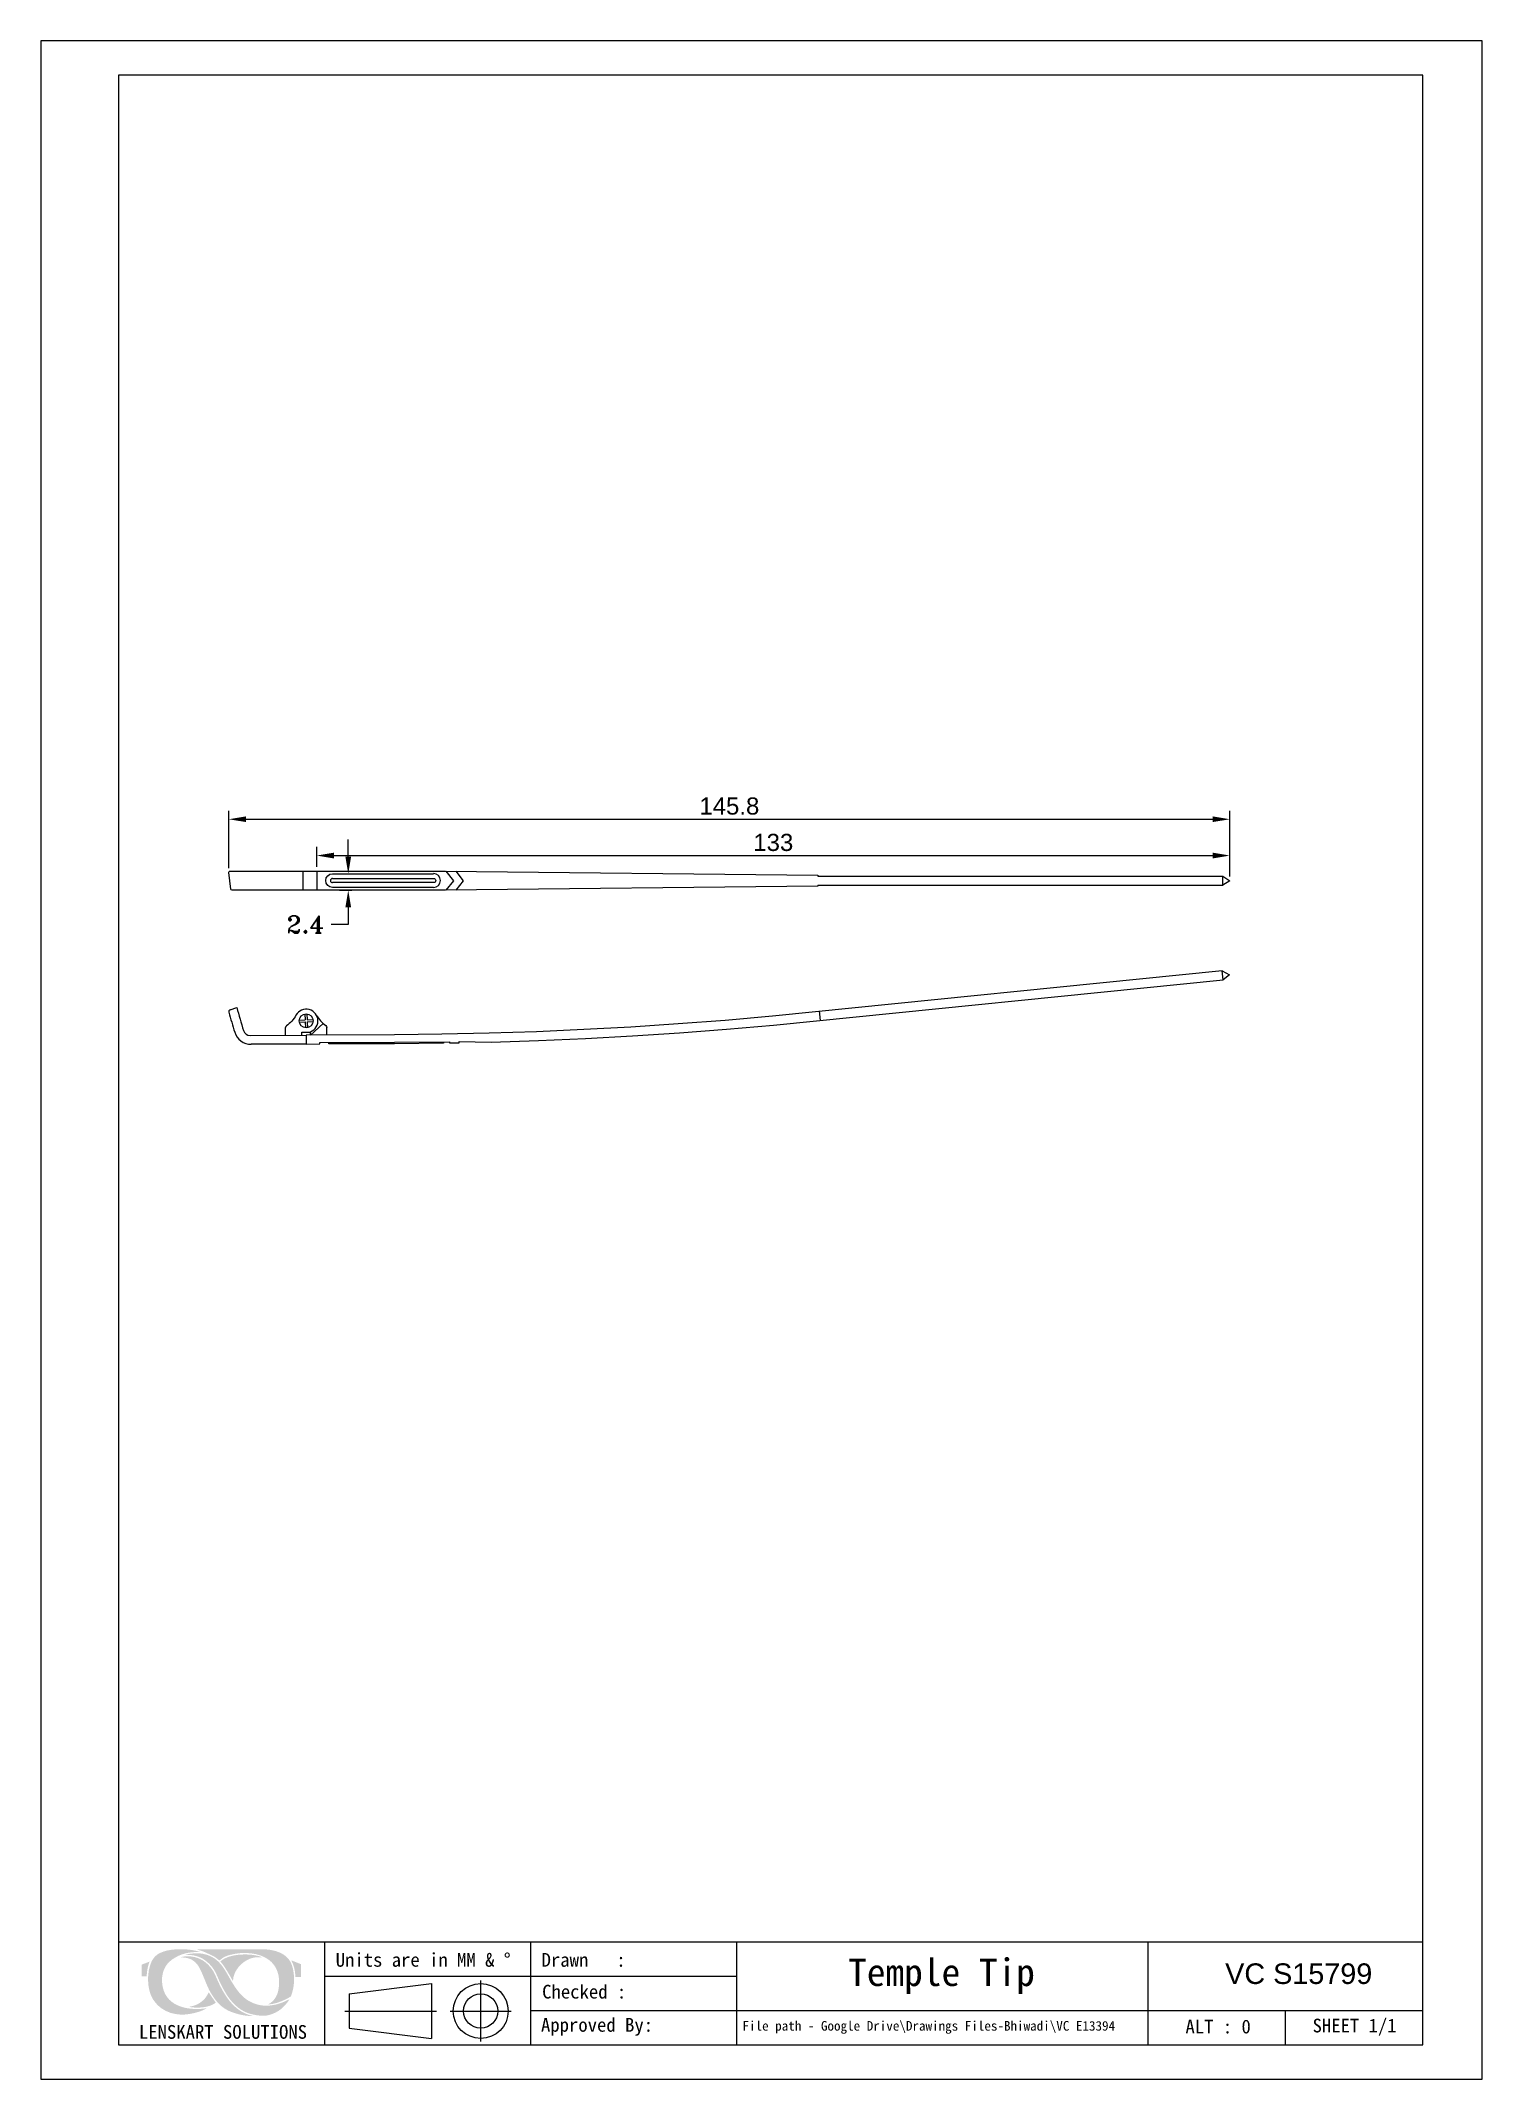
# Model space of a CAD drawing. Header units: inches. Extents: x 38 to 248, y -138 to 159.
import ezdxf

# ---------------------------------------------------------------- set-up
doc = ezdxf.new("R2010")
doc.units = ezdxf.units.IN
doc.header["$MEASUREMENT"] = 0
doc.layers.add('Dimension', color=3, linetype='Continuous')
doc.layers.add('图框-线条', color=7, linetype='Continuous')
doc.layers.add('绘图层', color=7, linetype='Continuous', lineweight=15)
doc.styles.get("Standard").update_dxf_attribs({"font": 'arial.ttf'})
doc.styles.add('宋体', font='SimSun.ttf')
doc.styles.add('样式 1', font='romant.shx')
doc.dimstyles.new('ISO-25$0', dxfattribs={"dimtxt": 2.5, "dimasz": 2.5, "dimexe": 0.5, "dimexo": 1, "dimgap": 1, "dimtad": 0, "dimtih": 1, "dimtoh": 1, "dimdec": 1, "dimzin": 10, "dimdsep": 46, "dimlunit": 6, "dimtxsty": '样式 1', "dimcen": 0, "dimclrd": 256, "dimclre": 256, "dimclrt": 7, "dimazin": 0, "dimtfac": 1, "dimtdec": 1, "dimtofl": 0, "dimtmove": 0, "dimatfit": 0, "dimfxl": 1, "dimtolj": 1, "dimtzin": 10, "dimarcsym": 0})

# ---------------------------------------------------------------- blocks, each defined once
blk = doc.blocks.new('*D5')
at = {"layer": 'Defpoints', "color": 0, "transparency": 16777216}
for p in [(211.51, 40.54), (78.48, 38.28), (211.51, 36.88)]:
    blk.add_point(p, dxfattribs=at)
at = {"layer": 'Dimension', "color": 0, "lineweight": -2, "transparency": 16777216}
for p, q in [((78.48, 38.91), (78.48, 41.79)), ((211.51, 37.51), (211.51, 41.79)), ((80.98, 40.54), (209.01, 40.54))]:
    blk.add_line(p, q, dxfattribs=at)
at = {"layer": 'Dimension', "color": 0, "transparency": 16777216}
for points in [[(80.98, 40.96), (80.98, 40.12), (78.48, 40.54)], [(209.01, 40.96), (209.01, 40.12), (211.51, 40.54)]]:
    blk.add_solid(points, dxfattribs=at)
at = {"layer": 'Dimension', "color": 0, "transparency": 16777216, "insert": (145, 42.44), "char_height": 2.5, "attachment_point": 5}
blk.add_mtext('133', dxfattribs=at)
blk = doc.blocks.new('*D6')
at = {"layer": 'Defpoints', "color": 0, "transparency": 16777216}
for p in [(211.51, 45.83), (65.68, 38.07), (211.51, 36.88)]:
    blk.add_point(p, dxfattribs=at)
at = {"layer": 'Dimension', "color": 0, "lineweight": -2, "transparency": 16777216}
for p, q in [((65.68, 38.7), (65.68, 47.08)), ((68.18, 45.83), (209.01, 45.83)), ((211.51, 37.51), (211.51, 47.08))]:
    blk.add_line(p, q, dxfattribs=at)
at = {"layer": 'Dimension', "color": 0, "transparency": 16777216}
for points in [[(68.18, 46.25), (68.18, 45.42), (65.68, 45.83)], [(209.01, 46.25), (209.01, 45.42), (211.51, 45.83)]]:
    blk.add_solid(points, dxfattribs=at)
at = {"layer": 'Dimension', "color": 0, "transparency": 16777216, "insert": (138.6, 47.74), "char_height": 2.5, "attachment_point": 5}
blk.add_mtext('145.8', dxfattribs=at)
blk = doc.blocks.new('*D7')
at = {"lineweight": -2, "transparency": 16777216}
for p, q in [((83.08, 40.4), (83.08, 42.9)), ((81.8, 37.9), (83.58, 37.9)), ((81.8, 35.49), (83.58, 35.49)), ((83.08, 32.99), (83.08, 30.49)), ((83.08, 30.49), (80.58, 30.49))]:
    blk.add_line(p, q, dxfattribs=at)
at = {"transparency": 16777216}
for points in [[(82.66, 40.4), (83.5, 40.4), (83.08, 37.9)], [(82.66, 32.99), (83.5, 32.99), (83.08, 35.49)]]:
    blk.add_solid(points, dxfattribs=at)
at = {"layer": 'Defpoints', "color": 0, "transparency": 16777216}
for p in [(80.8, 37.9), (80.8, 35.49), (83.08, 35.49)]:
    blk.add_point(p, dxfattribs=at)
at = {"color": 7, "transparency": 16777216, "insert": (76.84, 30.49), "char_height": 2.5, "attachment_point": 5, "style": '样式 1'}
blk.add_mtext('\\A1;2.4', dxfattribs=at)

msp = doc.modelspace()

# ---------------------------------------------------------------- hatches: boundary and pattern name
at = {"layer": '图框-线条', "lineweight": 0, "ltscale": 0.1}
h = msp.add_hatch(color=252, dxfattribs=at)
edge = h.paths.add_edge_path()
edge.add_spline(control_points=[(52.99, -121.05), (52.99, -121.05), (52.99, -122.77), (52.99, -122.77), (52.99, -122.77), (52.99, -122.77), (53.7, -122.77), (53.7, -122.77), (53.7, -122.77), (53.75, -122.37), (53.76, -122.02), (53.84, -121.62), (53.84, -121.62), (53.91, -121.27), (54.01, -120.92), (54.14, -120.61), (54.14, -120.61), (54.14, -120.61), (52.99, -121.05), (52.99, -121.05)], knot_values=[0, 0, 0, 0, 0.166667, 0.166667, 0.166667, 0.166667, 0.333333, 0.333333, 0.333333, 0.333333, 0.5, 0.5, 0.5, 0.5, 0.666667, 0.666667, 0.666667, 0.666667, 1, 1, 1, 1], degree=3, periodic=0)
edge = h.paths.add_edge_path()
edge.add_spline(control_points=[(75.39, -122.84), (75.39, -122.84), (76.19, -122.85), (76.19, -122.85), (76.19, -122.85), (76.19, -122.85), (76.2, -120.99), (76.2, -120.99), (76.2, -120.99), (76.2, -120.99), (74.79, -120.43), (74.79, -120.43), (74.79, -120.43), (74.93, -120.79), (75.09, -121.05), (75.2, -121.5), (75.2, -121.5), (75.31, -121.95), (75.35, -122.35), (75.39, -122.84)], knot_values=[0, 0, 0, 0, 0.166667, 0.166667, 0.166667, 0.166667, 0.333333, 0.333333, 0.333333, 0.333333, 0.5, 0.5, 0.5, 0.5, 0.666667, 0.666667, 0.666667, 0.666667, 1, 1, 1, 1], degree=3, periodic=0)
edge = h.paths.add_edge_path(flags=17)
edge.add_spline(control_points=[(59.91, -127.18), (60.04, -127.29), (60.86, -127.31), (61, -127.31), (61, -127.31), (61.88, -127.34), (63.21, -127.12), (63.78, -126.57), (63.78, -126.57), (63.73, -126.49), (63.7, -126.45), (63.64, -126.39), (63.64, -126.39), (63.64, -126.39), (62.77, -125.1), (62.77, -125.1), (62.77, -125.1), (62.56, -125.36), (62.47, -125.85), (61.67, -126.47), (61.67, -126.47), (61.19, -126.83), (60.64, -127.08), (59.91, -127.18)], knot_values=[0, 0, 0, 0, 0.142857, 0.142857, 0.142857, 0.142857, 0.285714, 0.285714, 0.285714, 0.285714, 0.428571, 0.428571, 0.428571, 0.428571, 0.571429, 0.571429, 0.571429, 0.571429, 0.714286, 0.714286, 0.714286, 0.714286, 1, 1, 1, 1], degree=3, periodic=0)
edge = h.paths.add_edge_path(flags=17)
edge.add_spline(control_points=[(64.45, -120.61), (64.5, -120.69), (64.52, -120.68), (64.58, -120.75), (64.58, -120.75), (65.23, -121.49), (66.16, -123.29), (66.28, -123.41), (66.28, -123.41), (66.34, -121.91), (67.59, -120.6), (68.82, -120.17), (68.82, -120.17), (69.47, -119.94), (69.82, -119.94), (70.54, -120), (70.54, -120), (70.3, -119.81), (69.3, -119.65), (69.04, -119.62), (69.04, -119.62), (67.83, -119.48), (66.08, -119.59), (65, -120.2), (65, -120.2), (64.83, -120.29), (64.52, -120.49), (64.45, -120.61)], knot_values=[0, 0, 0, 0, 0.125, 0.125, 0.125, 0.125, 0.25, 0.25, 0.25, 0.25, 0.375, 0.375, 0.375, 0.375, 0.5, 0.5, 0.5, 0.5, 0.625, 0.625, 0.625, 0.625, 0.75, 0.75, 0.75, 0.75, 1, 1, 1, 1], degree=3, periodic=0)
edge = h.paths.add_edge_path()
edge.add_spline(control_points=[(63.87, -122.96), (63.47, -122.04), (63.34, -121.79), (62.7, -121.1), (62.7, -121.1), (61.83, -120.16), (60.48, -119.69), (59.16, -119.87), (59.16, -119.87), (59.07, -119.88), (58.99, -119.89), (58.91, -119.91), (58.91, -119.91), (58.91, -119.91), (58.67, -119.98), (58.67, -119.98), (58.67, -119.98), (59.44, -120.02), (60.04, -120.13), (60.55, -120.51), (60.55, -120.51), (61.05, -120.89), (61.25, -121.2), (61.57, -121.86), (61.57, -121.86), (62.1, -122.94), (62.46, -124.15), (63.05, -125.16), (63.05, -125.16), (63.68, -126.22), (64.29, -127), (65.36, -127.62), (65.36, -127.62), (66.21, -128.12), (68, -128.59), (69.19, -128.54), (69.19, -128.54), (69.06, -128.48), (68.87, -128.45), (68.72, -128.41), (68.72, -128.41), (66.51, -127.73), (65.23, -125.85), (64.25, -123.8), (64.25, -123.8), (64.12, -123.52), (64, -123.25), (63.87, -122.96)], knot_values=[0, 0, 0, 0, 0.076923, 0.076923, 0.076923, 0.076923, 0.153846, 0.153846, 0.153846, 0.153846, 0.230769, 0.230769, 0.230769, 0.230769, 0.307692, 0.307692, 0.307692, 0.307692, 0.384615, 0.384615, 0.384615, 0.384615, 0.461538, 0.461538, 0.461538, 0.461538, 0.538462, 0.538462, 0.538462, 0.538462, 0.615385, 0.615385, 0.615385, 0.615385, 0.692308, 0.692308, 0.692308, 0.692308, 0.769231, 0.769231, 0.769231, 0.769231, 0.846154, 0.846154, 0.846154, 0.846154, 1, 1, 1, 1], degree=3, periodic=0)
edge = h.paths.add_edge_path()
edge.add_spline(control_points=[(74.5, -126.11), (74.46, -126.11), (73.64, -126.5), (73.48, -126.57), (73.48, -126.57), (73.12, -126.7), (72.71, -126.83), (72.32, -126.91), (72.32, -126.91), (71.34, -127.09), (70.63, -127.09), (69.7, -126.82), (69.7, -126.82), (68.11, -126.36), (67.19, -125.25), (66.44, -124.09), (66.44, -124.09), (65.12, -122.03), (64.58, -120.05), (62.03, -119.5), (62.03, -119.5), (61.6, -119.41), (61.09, -119.37), (60.64, -119.41), (60.64, -119.41), (60.33, -119.43), (59.61, -119.5), (59.39, -119.63), (59.39, -119.63), (60.52, -119.61), (61.4, -119.83), (62.19, -120.4), (62.19, -120.4), (63.85, -121.58), (63.9, -122.83), (64.76, -124.37), (64.76, -124.37), (65.18, -125.11), (65.48, -125.68), (66.05, -126.35), (66.05, -126.35), (67.23, -127.74), (68.5, -128.36), (70.44, -128.5), (70.44, -128.5), (71.38, -128.57), (72.32, -128.16), (72.94, -127.77), (72.94, -127.77), (73.37, -127.5), (73.7, -127.16), (74.02, -126.79), (74.02, -126.79), (74.19, -126.6), (74.37, -126.32), (74.5, -126.11)], knot_values=[0, 0, 0, 0, 0.066667, 0.066667, 0.066667, 0.066667, 0.133333, 0.133333, 0.133333, 0.133333, 0.2, 0.2, 0.2, 0.2, 0.266667, 0.266667, 0.266667, 0.266667, 0.333333, 0.333333, 0.333333, 0.333333, 0.4, 0.4, 0.4, 0.4, 0.466667, 0.466667, 0.466667, 0.466667, 0.533333, 0.533333, 0.533333, 0.533333, 0.6, 0.6, 0.6, 0.6, 0.666667, 0.666667, 0.666667, 0.666667, 0.733333, 0.733333, 0.733333, 0.733333, 0.8, 0.8, 0.8, 0.8, 0.866667, 0.866667, 0.866667, 0.866667, 1, 1, 1, 1], degree=3, periodic=0)
edge = h.paths.add_edge_path()
edge.add_spline(control_points=[(64.3, -120.45), (64.86, -120.01), (65.03, -119.87), (65.84, -119.64), (65.84, -119.64), (67.71, -119.12), (70.13, -119.26), (71.59, -120.41), (71.59, -120.41), (72.4, -121.04), (73.05, -122.15), (73.01, -123.69), (73.01, -123.69), (72.99, -124.84), (72.71, -125.94), (71.8, -126.6), (71.8, -126.6), (71.74, -126.65), (71.49, -126.8), (71.44, -126.82), (71.44, -126.82), (72.32, -126.87), (73.72, -126.27), (74.45, -125.85), (74.45, -125.85), (74.73, -125.7), (74.7, -125.72), (74.82, -125.4), (74.82, -125.4), (75.29, -124.14), (75.3, -122.39), (74.88, -121.16), (74.88, -121.16), (74.68, -120.6), (74.47, -120.3), (74.1, -119.94), (74.1, -119.94), (73.34, -119.17), (71.83, -118.82), (70.74, -118.82), (70.74, -118.82), (67.51, -118.82), (64.2, -118.79), (61, -118.82), (61, -118.82), (61.23, -118.92), (61.65, -119.02), (61.92, -119.12), (61.92, -119.12), (62.19, -119.22), (63.37, -119.77), (63.6, -119.91), (63.6, -119.91), (63.92, -120.11), (64.24, -120.41), (64.3, -120.45)], knot_values=[0, 0, 0, 0, 0.066667, 0.066667, 0.066667, 0.066667, 0.133333, 0.133333, 0.133333, 0.133333, 0.2, 0.2, 0.2, 0.2, 0.266667, 0.266667, 0.266667, 0.266667, 0.333333, 0.333333, 0.333333, 0.333333, 0.4, 0.4, 0.4, 0.4, 0.466667, 0.466667, 0.466667, 0.466667, 0.533333, 0.533333, 0.533333, 0.533333, 0.6, 0.6, 0.6, 0.6, 0.666667, 0.666667, 0.666667, 0.666667, 0.733333, 0.733333, 0.733333, 0.733333, 0.8, 0.8, 0.8, 0.8, 0.866667, 0.866667, 0.866667, 0.866667, 1, 1, 1, 1], degree=3, periodic=0)
edge = h.paths.add_edge_path()
edge.add_spline(control_points=[(62.52, -127.4), (62.38, -127.39), (62.12, -127.45), (61.96, -127.47), (61.96, -127.47), (59.39, -127.71), (56.35, -127.03), (55.98, -123.89), (55.98, -123.89), (55.81, -122.42), (56.27, -121.1), (57.44, -120.29), (57.44, -120.29), (58.62, -119.48), (59.79, -119.17), (61.52, -119.21), (61.52, -119.21), (61.52, -119.21), (60.82, -119.02), (60.82, -119.02), (60.82, -119.02), (59.3, -118.69), (57.01, -118.68), (55.66, -119.35), (55.66, -119.35), (54.9, -119.73), (54.47, -120.3), (54.18, -121.25), (54.18, -121.25), (53.68, -122.87), (53.83, -125.37), (55.04, -126.65), (55.04, -126.65), (55.2, -126.81), (55.27, -126.93), (55.46, -127.08), (55.46, -127.08), (55.65, -127.23), (55.69, -127.28), (55.93, -127.45), (55.93, -127.45), (57.51, -128.57), (59.56, -128.5), (61.36, -127.9), (61.36, -127.9), (61.57, -127.83), (61.77, -127.75), (61.97, -127.66), (61.97, -127.66), (62.09, -127.61), (62.45, -127.42), (62.52, -127.4)], knot_values=[0, 0, 0, 0, 0.071429, 0.071429, 0.071429, 0.071429, 0.142857, 0.142857, 0.142857, 0.142857, 0.214286, 0.214286, 0.214286, 0.214286, 0.285714, 0.285714, 0.285714, 0.285714, 0.357143, 0.357143, 0.357143, 0.357143, 0.428571, 0.428571, 0.428571, 0.428571, 0.5, 0.5, 0.5, 0.5, 0.571429, 0.571429, 0.571429, 0.571429, 0.642857, 0.642857, 0.642857, 0.642857, 0.714286, 0.714286, 0.714286, 0.714286, 0.785714, 0.785714, 0.785714, 0.785714, 0.857143, 0.857143, 0.857143, 0.857143, 1, 1, 1, 1], degree=3, periodic=0)

# ---------------------------------------------------------------- linework, layer by layer
for p, q in [((239.63, 154.25), (49.63, 154.25)), ((49.63, 154.25), (49.63, -132.75)), ((239.63, -132.75), (239.63, 154.25)), ((151.47, 37.53), (210.51, 37.53)), ((151.47, 36.23), (210.51, 36.23)), ((65.88, 18.08), (66.83, 18.4)), ((151.87, 16.53), (151.73, 17.92)), ((68.78, 14.34), (76.95, 14.38)), ((76.95, 13.08), (68.95, 13.04)), ((76.95, 14.38), (76.95, 13.08)), ((49.63, -117.75), (239.63, -117.75)), ((79.63, -117.75), (79.63, -132.75)), ((109.63, -117.75), (109.63, -132.75)), ((139.63, -117.75), (139.63, -132.75)), ((199.63, -132.75), (199.63, -117.75)), ((79.63, -122.75), (139.63, -122.75)), ((83.23, -125.31), (95.23, -123.81)), ((95.23, -123.81), (95.23, -131.81)), ((102.38, -132.25), (102.38, -123.36)), ((83.23, -125.31), (83.23, -130.31)), ((82.56, -127.81), (95.96, -127.81)), ((83.23, -130.31), (95.23, -131.81)), ((97.93, -127.81), (106.82, -127.81)), ((109.63, -127.75), (239.63, -127.75)), ((219.63, -132.75), (219.63, -127.75)), ((49.63, -132.75), (239.63, -132.75))]:
    msp.add_line(p, q)
at = {"color": 1, "ltscale": 1000}
for p, q in [((75.94, 16.55), (76.8, 16.6)), ((75.96, 16.25), (76.81, 16.3)), ((76.75, 17.45), (76.8, 16.6)), ((76.81, 16.3), (76.86, 15.45)), ((77.05, 17.47), (77.1, 16.62)), ((77.1, 16.62), (77.94, 16.67)), ((77.11, 16.32), (77.96, 16.37)), ((77.11, 16.32), (77.16, 15.46))]:
    msp.add_line(p, q, dxfattribs=at)
for points in [[(38.28, -137.75), (248.28, -137.75), (248.28, 159.25), (38.28, 159.25)], [(210.51, 37.53), (211.51, 36.88), (210.51, 36.23)], [(210.41, 23.73), (211.47, 23.18), (210.54, 22.43)]]:
    msp.add_lwpolyline(points, close=True)
for points in [[(151.47, 36.23), (151.47, 36.08), (97.23, 35.49), (66.17, 35.49, -0.379874), (65.97, 35.66), (65.68, 38.06, -0.449408), (65.88, 38.28), (97.23, 38.28), (151.47, 37.67), (151.47, 37.53)], [(80.8, 35.89, -1), (80.8, 37.9), (95.51, 37.9)], [(80.8, 37.2), (95.51, 37.2, -1), (95.51, 36.59), (80.8, 36.59)], [(77.31, 14.79, 1.562556), (75.46, 17.27, -0.113543), (74.08, 15.73, 0.243595), (73.95, 15.48)], [(78.44, 17.3, 0.111341), (79.83, 15.76, -0.24357), (79.97, 15.51)]]:
    msp.add_lwpolyline(points, format="xyb")
for points in [[(76.47, 38.28), (76.47, 35.49)], [(78.48, 38.28), (78.48, 35.49)], [(95.51, 35.89), (80.8, 35.89)], [(97.34, 35.49), (98.46, 36.88), (97.34, 38.28)], [(98.79, 35.5), (99.88, 36.88), (98.78, 38.26)], [(210.41, 23.73), (144.88, 17.13), (138.01, 16.53), (131.14, 16.01), (124.26, 15.55), (117.39, 15.18), (110.49, 14.87), (103.59, 14.65), (96.71, 14.51), (89.82, 14.43), (76.95, 14.38)], [(76.95, 13.08), (78.96, 13.09), (78.95, 13.3), (89.82, 13.35), (97.81, 13.42), (97.82, 13.23), (99.26, 13.25), (99.25, 13.46), (103.92, 13.37), (110.78, 13.59), (117.65, 13.9), (124.5, 14.27), (131.36, 14.72), (138.2, 15.24), (145.04, 15.84), (210.54, 22.43)], [(73.95, 14.36), (73.95, 15.48)], [(79.43, 16.08), (77.59, 14.38)], [(79.97, 14.39), (79.97, 15.51)], [(76.34, 14.37), (76.33, 14.79), (77.54, 14.79), (77.54, 14.38)], [(96.96, 13.41), (96.95, 13.22), (89.81, 13.13), (80.25, 13.1), (80.26, 13.3)]]:
    msp.add_lwpolyline(points)
for centre, radius in [((76.95, 16.46), 1.01), ((102.38, -127.81), 4), ((102.38, -127.81), 2.5)]:
    msp.add_circle(centre, radius)
for centre, radius, start, end in [((80.8, 36.9), 0.307, 90, 270), ((95.51, 36.9), 1.01, 270, 90), ((65.97, 17.8), 0.3, 108.4146, 196.0092), ((236.2, 66.64), 176.11, 195.8979, 197.037), ((236.2, 66.64), 177.4, 196.0092, 196.9888), ((68.78, 15.34), 1, 197.037, 270.2721), ((68.93, 15.54), 2.5, 196.9888, 270.2646)]:
    msp.add_arc(centre, radius, start, end)

# ---------------------------------------------------------------- texts
at = {"insert": (221.55, -122.39), "char_height": 3, "width": 34.3483, "attachment_point": 5}
msp.add_mtext('VC S15799', dxfattribs=at)
at = {"layer": '绘图层', "color": 7, "linetype": 'ByBlock', "lineweight": 9, "attachment_point": 5, "style": '宋体'}
for s, insert, char_height, width in [('\\pxql;{\\fNSimSun|b0|i0|c0|p49;Units are in MM & %%D}', (96.52, -120.37), 2, 30.5443), ('\\pxql;{\\fNSimSun|b0|i0|c0|p49;Drawn   : }', (126.52, -120.37), 2, 30.5443), ('{\\fNSimSun|b0|i0|c0|p49;Temple Tip}', (169.51, -122.74), 4, 58.2869), ('\\pxql;{\\fNSimSun|b0|i0|c0|p49;Checked : }', (122.78, -125.01), 2, 22.9015), ('{\\fSimSun|b0|i0|c134|p2;LENSKART SOLUTIONS}', (64.83, -130.87), 2, 58.9745), ('\\pxql;{\\fNSimSun|b0|i0|c0|p49;Approved By:}', (122.61, -130.12), 2, 22.9015), ('\\pxql;{\\fNSimSun|b0|i0|c0|p49;File path - Google Drive\\\\Drawings Files-Bhiwadi\\\\VC E13394}', (185.46, -130.2), 1.4, 89.89), ('{\\fNSimSun|b0|i0|c0|p49;ALT : 0}', (209.81, -130.09), 2, 17.2791), ('{\\fNSimSun|b0|i0|c0|p49;SHEET 1/1}', (229.69, -130.17), 2, 17.2791)]:
    msp.add_mtext(s, dxfattribs=dict(at, insert=insert, char_height=char_height, width=width))

# ---------------------------------------------------------------- dimensions: what is measured, and where the dimension line sits
dim = msp.add_linear_dim(base=(83.08, 35.49), p1=(80.8, 37.9), p2=(80.8, 35.49), angle=90, dimstyle='ISO-25$0')
dim.commit()
dim.dimension.update_dxf_attribs({"geometry": '*D7', "text_midpoint": (76.84, 30.49)})
at = {"layer": 'Dimension'}
for base, p1, picture, middle in [((211.51, 45.83), (65.68, 38.07), '*D6', (138.6, 47.74)), ((211.51, 40.54), (78.48, 38.28), '*D5', (145, 42.44))]:
    dim = msp.add_linear_dim(base=base, p1=p1, p2=(211.51, 36.88), dimstyle='ISO-25$0', override={"dimexe": 1.25, "dimexo": 0.625, "dimgap": 0.625, "dimtad": 1, "dimtih": 0, "dimtoh": 0, "dimzin": 8, "dimlunit": 2, "dimtxsty": 'Standard', "dimcen": 2.5, "dimclrd": 0, "dimclre": 0, "dimclrt": 0, "dimadec": 0, "dimtdec": 2, "dimtofl": 1, "dimatfit": 3, "dimtolj": 0, "dimtzin": 8}, dxfattribs=at)
    dim.commit()
    dim.dimension.update_dxf_attribs({"geometry": picture, "text_midpoint": middle})

doc.saveas('drawing.dxf')
